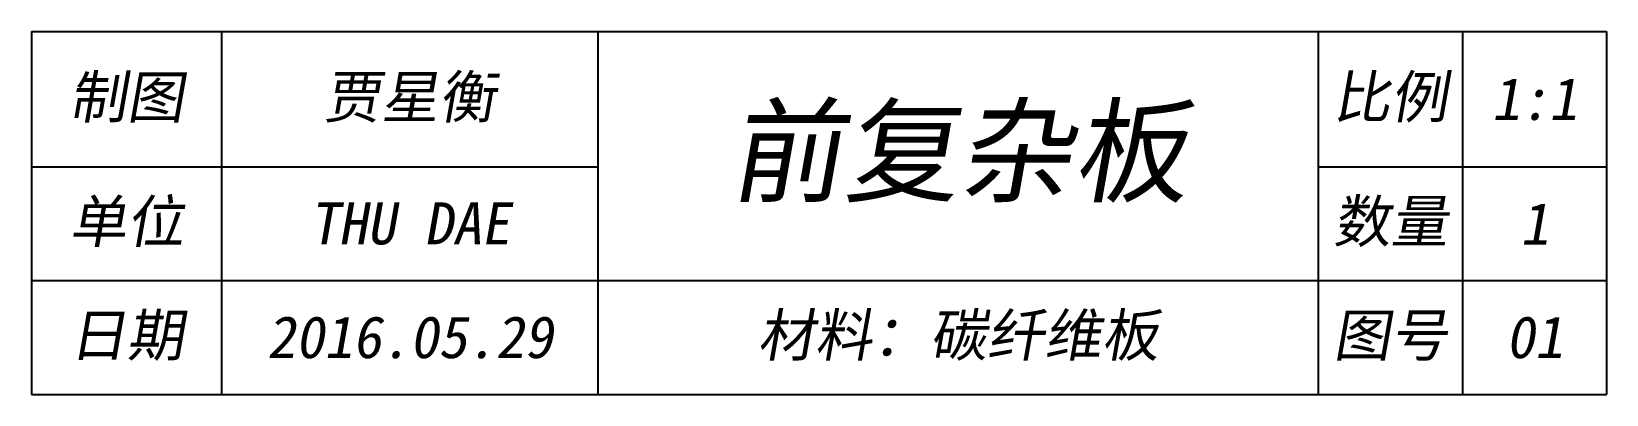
# Model space of a CAD drawing. Header units: millimetres. Extents: x 0 to 131, y 0 to 30.
import ezdxf

# ---------------------------------------------------------------- set-up
doc = ezdxf.new("R2010")
doc.units = ezdxf.units.MM
doc.header["$LTSCALE"] = 10
doc.header["$MEASUREMENT"] = 0
doc.layers.add('标注层', color=7, linetype='Continuous', lineweight=9, plot=False)
doc.styles.add('标注', font='simfang.ttf', dxfattribs={"oblique": 10, "height": 3.5})

# ---------------------------------------------------------------- blocks, each defined once
blk = doc.blocks.new('*T2')
at = {"layer": '标注层', "color": 0, "linetype": 'ByBlock', "lineweight": -2, "transparency": 16777216}
for p, q in [((0, 0), (131.17, 0)), ((0, 0), (0, -30.22)), ((15.82, 0), (15.82, -30.22)), ((47.17, 0), (47.17, -30.22)), ((107.17, 0), (107.17, -30.22)), ((119.17, 0), (119.17, -30.22)), ((131.17, 0), (131.17, -30.22)), ((0, -11.27), (47.17, -11.27)), ((107.17, -11.27), (131.17, -11.27)), ((0, -20.73), (131.17, -20.73)), ((0, -30.22), (131.17, -30.22))]:
    blk.add_line(p, q, dxfattribs=at)
at = {"layer": '标注层', "transparency": 16777216, "attachment_point": 5, "style": '标注'}
for s, insert, char_height, width in [('制图', (7.91, -5.64), 3.5, 15.7048), ('贾星衡', (31.5, -5.64), 3.5, 31.2265), ('比例', (113.17, -5.64), 3.5, 11.88), ('1:1', (125.17, -5.64), 3.5, 11.88), ('前复杂板', (77.17, -10.36), 7, 59.88), ('单位', (7.91, -16), 3.5, 15.7048), ('THU DAE', (31.5, -16), 3.5, 31.2265), ('数量', (113.17, -16), 3.5, 11.88), ('1', (125.17, -16), 3.5, 11.88), ('日期', (7.91, -25.47), 3.5, 15.7048), ('材料：碳纤维板', (77.17, -25.47), 3.5, 59.88), ('图号', (113.17, -25.47), 3.5, 11.88), ('2016.05.29', (31.5, -25.47), 3.5, 31.2265), ('01', (125.17, -25.47), 3.5, 11.88)]:
    blk.add_mtext(s, dxfattribs=dict(at, insert=insert, char_height=char_height, width=width))

msp = doc.modelspace()

# ---------------------------------------------------------------- block references
msp.add_blockref('*T2', (0, 30.22))

doc.saveas('drawing.dxf')
